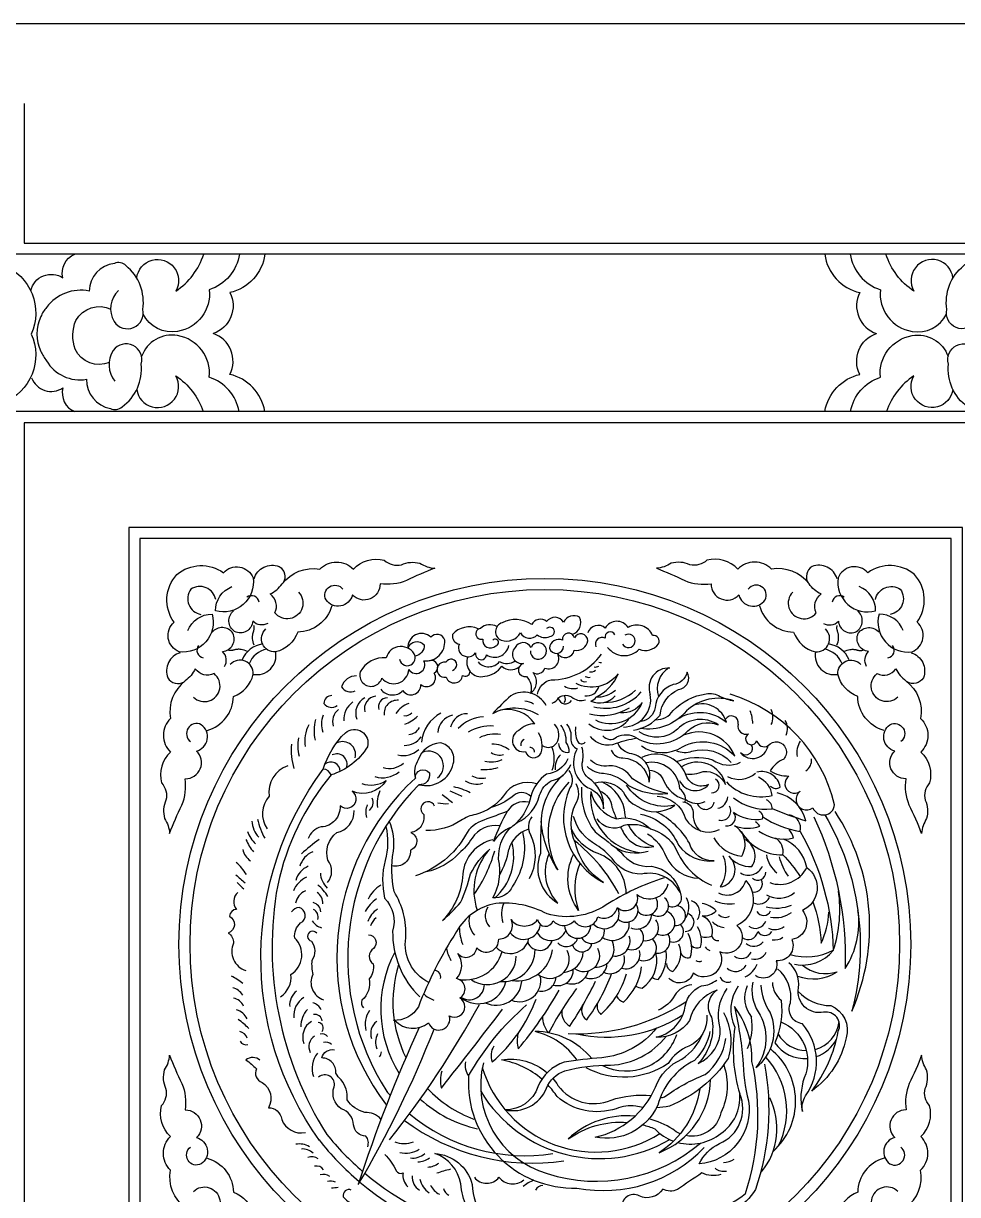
# Model space of a CAD drawing. Extents: x -66030 to 95157, y -13132 to 45879.
# Drawn here: x -8527 to -7518, y 3080 to 4344 of the extents above; entities that cross this region are included whole.
import ezdxf

# ---------------------------------------------------------------- set-up
doc = ezdxf.new("R2010")
doc.units = 0
doc.header["$LTSCALE"] = 100
doc.header["$MEASUREMENT"] = 0
doc.layers.add('3', color=11, linetype='CONTINUOUS')
doc.layers.add('7', color=105, linetype='CONTINUOUS')

msp = doc.modelspace()

# ---------------------------------------------------------------- linework, layer by layer
at = {"layer": '3'}
for points in [[(-8949.7, 4190.3, -0.410539), (-8857.6, 4251.7, -0.410539), (-8796.2, 4343.8), (-7160.1, 4343.8, -0.410539), (-7098.7, 4251.7, -0.410539), (-7006.6, 4190.3), (-7006.6, 2538.7, -0.410539), (-7098.7, 2477.3, -0.410539), (-7160.1, 2385.2), (-8796.2, 2385.2, -0.410539), (-8857.6, 2477.3, -0.410539), (-8949.7, 2538.7)], [(-8727.6, 4011.1, -0.423982), (-8696.1, 4084.9, -0.420661), (-8621.7, 4114.5, -0.423641), (-8548.1, 4082.7, -0.425198), (-8518.4, 4008.5, -0.425198), (-8548.1, 3934.4, -0.423641), (-8621.7, 3902.5, -0.421993), (-8696.2, 3932.4, -0.425642)], [(-8088.5, 3534.7, -0.505736), (-8099.8, 3522, 0.426595), (-8062.7, 3544.7, 0.446038), (-8077, 3567.2, 0.299544), (-8100.6, 3549, 0.212537), (-8103.7, 3529.1, -0.747682)]]:
    msp.add_lwpolyline(points, format="xyb", close=True, dxfattribs=at)
for points in [[(-8526.1, 4257.4), (-8526.1, 4106.7), (-7400.1, 4106.7), (-7400.1, 4257.4)], [(-8277.6, 3672.6), (-8278.3, 3674.6), (-8278.8, 3676.4), (-8279.2, 3678), (-8279.4, 3679.5), (-8279.5, 3680.7), (-8279.5, 3681.8), (-8279.4, 3682.8), (-8279.3, 3683.6), (-8279.1, 3684.4), (-8279, 3685.1), (-8278.8, 3685.7), (-8278.7, 3686.3), (-8278.5, 3686.8), (-8278.3, 3687.3), (-8278.2, 3687.8), (-8278, 3688.4), (-8277.9, 3689), (-8277.7, 3689.6), (-8277.6, 3690.2), (-8277.6, 3690.9), (-8277.6, 3691.6), (-8277.6, 3692.3), (-8277.8, 3693), (-8278, 3693.8)], [(-7648.6, 3672.6), (-7647.8, 3674.6), (-7647.3, 3676.4), (-7647, 3678), (-7646.8, 3679.5), (-7646.7, 3680.7), (-7646.7, 3681.8), (-7646.8, 3682.8), (-7646.9, 3683.6), (-7647, 3684.4), (-7647.2, 3685.1), (-7647.3, 3685.7), (-7647.5, 3686.3), (-7647.6, 3686.8), (-7647.8, 3687.3), (-7648, 3687.8), (-7648.1, 3688.4), (-7648.3, 3689), (-7648.4, 3689.6), (-7648.5, 3690.2), (-7648.6, 3690.9), (-7648.6, 3691.6), (-7648.5, 3692.3), (-7648.4, 3693), (-7648.2, 3693.8)], [(-8284.9, 3665.8), (-8286.8, 3666.6), (-8288.6, 3667.2), (-8290.2, 3667.7), (-8291.6, 3668), (-8292.8, 3668.1), (-8293.9, 3668.2), (-8294.9, 3668.2), (-8295.8, 3668.1), (-8296.5, 3668), (-8297.2, 3667.9), (-8297.8, 3667.8), (-8298.4, 3667.7), (-8299, 3667.5), (-8299.5, 3667.4), (-8300, 3667.3), (-8300.6, 3667.1), (-8301.2, 3667), (-8301.8, 3666.9), (-8302.5, 3666.9), (-8303.1, 3666.9), (-8303.8, 3666.9), (-8304.5, 3667), (-8305.2, 3667.2), (-8306, 3667.4)], [(-7641.3, 3665.8), (-7639.3, 3666.6), (-7637.5, 3667.2), (-7636, 3667.7), (-7634.6, 3668), (-7633.3, 3668.1), (-7632.2, 3668.2), (-7631.2, 3668.2), (-7630.4, 3668.1), (-7629.6, 3668), (-7628.9, 3667.9), (-7628.3, 3667.8), (-7627.7, 3667.7), (-7627.2, 3667.5), (-7626.6, 3667.4), (-7626.1, 3667.3), (-7625.6, 3667.1), (-7625, 3667), (-7624.3, 3666.9), (-7623.7, 3666.9), (-7623, 3666.9), (-7622.3, 3666.9), (-7621.6, 3667), (-7620.9, 3667.2), (-7620.2, 3667.4)]]:
    msp.add_lwpolyline(points, dxfattribs=at)
for points in [[(-8518.9, 4055.1, -0.533225), (-8484.1, 4069, -0.383007), (-8471.3, 4094.7)], [(-8424.1, 4055.5, 0.35407), (-8428.9, 4022, 0.838332), (-8397.9, 4035.1, 0.26672), (-8416.1, 4082.3, 0.314427), (-8428.6, 4084.7, 0.369989), (-8455.9, 4054.8, 0.292926), (-8501.7, 4037.3, 0.099814), (-8508, 4027.3, 0.228766), (-8508, 3989.7, 0.050603), (-8501.9, 3979.6, 0.310937), (-8458.6, 3959.6, 0.369989), (-8432.9, 3928.2, 0.314427), (-8420.3, 3929.9, 0.26672), (-8399.5, 3976.1, 0.838332), (-8429.8, 3990.8, 0.319484), (-8428.2, 3957.5)], [(-8404.5, 4068.9, -1.229757), (-8362.3, 4054.8, 0.170214), (-8332.2, 4094.7)], [(-8293.6, 4094.7, -0.282647), (-8326.1, 4056.3, -0.397275), (-8360.3, 4011.3, -0.335284), (-8397.5, 4030, -0.335284)], [(-8266.1, 4094.7, -0.316056), (-8304.1, 4053.2, -0.465679), (-8322, 4009, -0.495843)], [(-7661.7, 4094.7, 0.316056), (-7623.7, 4053.2, 0.465679), (-7605.8, 4009, 0.495843)], [(-7634.2, 4094.7, 0.282647), (-7601.7, 4056.3, 0.397275), (-7567.5, 4011.3, 0.335284), (-7530.3, 4030, 0.335284)], [(-7523.3, 4068.9, 1.229757), (-7565.5, 4054.8, -0.170214), (-7595.6, 4094.7)], [(-7503.7, 4055.5, -0.35407), (-7498.9, 4022, -0.838332), (-7529.9, 4035.1, -0.26672), (-7511.7, 4082.3, -0.314427), (-7499.2, 4084.7, -0.369989), (-7471.9, 4054.8, -0.292926), (-7426.1, 4037.3, -0.099814), (-7419.8, 4027.3, -0.228766), (-7419.8, 3989.7, -0.050603), (-7425.9, 3979.6, -0.310937), (-7469.3, 3959.6, -0.369989), (-7494.9, 3928.2, -0.314427), (-7507.5, 3929.9, -0.26672), (-7528.3, 3976.1, -0.838332), (-7498, 3990.8, -0.319484), (-7499.6, 3957.5)], [(-8433.9, 3977.8, -0.395368), (-8470.9, 3992, -0.187473), (-8470.1, 4023.2, -0.395368), (-8432.3, 4035.3)], [(-8266.3, 3925, 0.306797), (-8304.1, 3964.9, 0.465679), (-8322, 4009, 0.495843)], [(-7661.5, 3925, -0.306797), (-7623.7, 3964.9, -0.465679), (-7605.8, 4009, -0.495843)], [(-8293.9, 3925, 0.273348), (-8326.1, 3961.8, 0.397275), (-8360.3, 4006.8, 0.370591), (-8399.2, 3984.1)], [(-7633.9, 3925, -0.273348), (-7601.7, 3961.8, -0.397275), (-7567.5, 4006.8, -0.370591), (-7528.6, 3984.1)], [(-8518, 3961.3, 0.488711), (-8484.1, 3950.5, 0.383007), (-8471.3, 3924.7)], [(-8404.5, 3948.8, 1.218925), (-8362.3, 3963.3, -0.164361), (-8332.7, 3925)], [(-7523.4, 3948.8, -1.218925), (-7565.5, 3963.3, 0.164361), (-7595.1, 3925)], [(-8349.2, 3688.3, -0.319048), (-8323.1, 3706, -0.541193), (-8358.6, 3665.5, -0.561508), (-8364.2, 3697.5, -0.355693), (-8361.2, 3748.9, -0.343874), (-8310.8, 3750.8, -0.561508), (-8278.9, 3745.3, -0.541193), (-8319.3, 3709.7, -0.319048), (-8301.7, 3735.8)], [(-8277.8, 3744.4, -0.427892), (-8250.8, 3757.6, -0.407523), (-8246.3, 3739.9, -0.407523)], [(-8229.8, 3729.9, -1.055128), (-8255.3, 3707.6, 0.366246), (-8260.4, 3727.9, 0.126982), (-8247.5, 3738.8, -0.281378), (-8206.8, 3754.6, -0.426753), (-8170.6, 3754.7, -0.279848), (-8137.2, 3764.3, 0.248463), (-8118.8, 3759.5, -0.174704), (-8098.7, 3761.1, 0.128908), (-8082.7, 3755.7, 0.027185), (-8113.3, 3742.3, -0.12406), (-8141.8, 3738.8, -0.684481), (-8171.6, 3726.8, -0.643109), (-8200.1, 3721.6, -0.920448), (-8181.9, 3733.1)], [(-7696.3, 3729.9, 1.055128), (-7670.9, 3707.6, -0.366246), (-7665.7, 3727.9, -0.126982), (-7678.6, 3738.8, 0.281378), (-7719.3, 3754.6, 0.426753), (-7755.5, 3754.7, 0.279848), (-7788.9, 3764.3, -0.248463), (-7807.4, 3759.5, 0.174704), (-7827.4, 3761.1, -0.128908), (-7843.5, 3755.7, -0.027185), (-7812.8, 3742.3, 0.12406), (-7784.4, 3738.8, 0.684481), (-7754.5, 3726.8, 0.643109), (-7726, 3721.6, 0.920448), (-7744.3, 3733.1)], [(-7648.3, 3744.4, 0.427892), (-7675.4, 3757.6, 0.407523), (-7679.8, 3739.9, 0.407523)], [(-7577, 3688.3, 0.319048), (-7603.1, 3706, 0.541193), (-7567.5, 3665.5, 0.561508), (-7562, 3697.5, 0.355693), (-7564.9, 3748.9, 0.343874), (-7615.3, 3750.8, 0.561508), (-7647.3, 3745.3, 0.541193), (-7606.8, 3709.7, 0.319048), (-7624.5, 3735.8)], [(-8319.1, 3721.8, 0.539681), (-8346, 3733, 0.553633), (-8335.2, 3705.8)], [(-7607, 3721.8, -0.539681), (-7580.2, 3733, -0.553633), (-7591, 3705.8)], [(-8263, 3696.2, -0.338558), (-8279.1, 3698.4, -0.519359), (-8298.8, 3687.3, -0.493768), (-8299.9, 3709.8)], [(-8193.9, 3715.1, -0.333818), (-8230.7, 3686.8, -0.253565), (-8254.5, 3665.3, -0.703455), (-8265.2, 3690.1)], [(-7934.1, 3684.3, 0.450035), (-7926.4, 3702.8, 0.446894), (-7943.7, 3697.4, 0.543461), (-7962, 3698.1, 0.497318), (-7978.1, 3694.9, 0.276665), (-8010, 3696.8, 0.705199), (-8011, 3677.9, 0.35601), (-7990.1, 3686.1, 0.538544), (-7972.1, 3683.9, 0.276811), (-7958.6, 3682, 1.51739), (-7962, 3690.5)], [(-7732.2, 3715.1, 0.333818), (-7695.4, 3686.8, 0.253565), (-7671.7, 3665.3, 0.703455), (-7661, 3690.1)], [(-7663.2, 3696.2, 0.338558), (-7647, 3698.4, 0.519359), (-7627.3, 3687.3, 0.493768), (-7626.3, 3709.8)], [(-8309.6, 3649.6, 0.338558), (-8311.7, 3665.8, 0.519359), (-8300.6, 3685.5, 0.493768), (-8323.1, 3686.6)], [(-8036, 3690.2, 0.341299), (-8063.5, 3684.2, 0.424473), (-8056.2, 3673.8, 0.526521), (-8048.9, 3660.5, 0.313115), (-8038.7, 3664.3, 1.021813), (-8026.7, 3662.1, 0.534918), (-8002.8, 3672.2)], [(-8015.8, 3692.7, 0.324837), (-8033.2, 3690.8, 1.047161), (-8031, 3679.1, 0.716471), (-8016.8, 3671.9, 1.366559), (-8020.2, 3677.9, 1.366559)], [(-7896.1, 3670.3, 0.470266), (-7862, 3668.4, 0.358874), (-7841.2, 3674.1, 0.591455), (-7847.5, 3683.2, 0.447745), (-7874, 3691.8, 0.564078), (-7898.6, 3691.1, 0.538435), (-7917.6, 3685.8, 0.538435)], [(-7616.6, 3649.6, -0.338558), (-7614.4, 3665.8, -0.519359), (-7625.5, 3685.5, -0.493768), (-7603, 3686.6)], [(-8120.9, 3657.7, 1.016371), (-8103.9, 3660.8, 0.725533), (-8135.1, 3658.9, 0.304348), (-8163.2, 3643.8, 1.014807), (-8139.8, 3637.2, 0.691248), (-8110.8, 3646.3, 0.937498), (-8094.4, 3655.8, 0.476624), (-8072, 3677.9, 0.59437), (-8087.1, 3681.3, 0.688124), (-8111.6, 3669.4, -0.583), (-8094.1, 3673.1, -0.391571), (-8103.9, 3660.8)], [(-7979.4, 3666.5, 0.680522), (-7965.5, 3659.6, 1.252254), (-7978.8, 3670.3, 0.603899), (-7996.1, 3670, 0.726382), (-7987, 3653, 0.974306), (-7983.8, 3638.8, -0.265965), (-7979.3, 3620.9, 0.47146), (-7976.9, 3643.2, 0.506544), (-7963.9, 3647.9, 0.719), (-7950.3, 3663.7, 0.663965), (-7932.1, 3667.2, 0.438205), (-7917.6, 3677.3, 0.824866), (-7931.8, 3680.4, 0.998267), (-7944.7, 3677.9, 0.53383), (-7958.9, 3669.4, 0.890899), (-7943.7, 3671.6)], [(-7888.2, 3683.9, 0.857982), (-7898.9, 3680.1, 0.70603), (-7908.7, 3670.9)], [(-8357.7, 3664.5, 0.427892), (-8371, 3637.4, 0.407523), (-8353.3, 3633, 0.407523)], [(-8328.5, 3580.6, 0.333818), (-8300.1, 3617.4, 0.253565), (-8278.7, 3641.2, 0.703455), (-8303.5, 3651.8)], [(-8141.1, 3625.2, 0.455588), (-8117.1, 3623.6, 0.762612), (-8097.9, 3630.2, 0.849616), (-8083.3, 3642.5, 0.927971), (-8088.9, 3655.9)], [(-8063.5, 3645.4, 1.516927), (-8070.7, 3654.2, 1.214392), (-8070.4, 3638.1, 0.804589), (-8052.7, 3640, 0.579995), (-8044.8, 3643.5)], [(-8047, 3660.2, 0.622958), (-8028.6, 3639.1, 0.204031), (-8010.3, 3649.8, 0.370855), (-7991.7, 3649.3, 0.370855)], [(-8035.9, 3654.5, 0.465466), (-8012.9, 3654.9, 0.27618), (-7995.9, 3655.7)], [(-7971.8, 3619.9, -0.307202), (-7957, 3635.3, 0.245142), (-7902.8, 3663, 0.245142)], [(-7597.7, 3580.6, -0.333818), (-7626.1, 3617.4, -0.253565), (-7647.5, 3641.2, -0.703455), (-7622.7, 3651.8)], [(-7568.4, 3664.5, -0.427892), (-7555.2, 3637.4, -0.407523), (-7572.9, 3633, -0.407523)], [(-8343.3, 3616.5, 1.055128), (-8321, 3641.9, -0.366246), (-8341.3, 3647.1, -0.126982), (-8352.1, 3634.2, 0.281378), (-8368, 3593.5, 0.426753), (-8368, 3557.3, 0.279848), (-8377.6, 3523.9, -0.248463), (-8372.9, 3505.4, 0.174704), (-8374.4, 3485.4, -0.128908), (-8369, 3469.3, -0.027185), (-8355.6, 3500, 0.12406), (-8352.1, 3528.4, 0.684481), (-8340.1, 3558.3, 0.643109), (-8334.9, 3586.8, 0.920448), (-8346.4, 3568.5)], [(-7908.7, 3616.5, 0.184468), (-7884.7, 3641.8, -0.368885), (-7930.2, 3631.3)], [(-7868.3, 3581, 0.189399), (-7839.5, 3597.2, -0.268034), (-7819.6, 3624.8, 0.528964), (-7810.2, 3643.5, -0.316017), (-7825.3, 3630.1, 0.299984), (-7844.8, 3605.3, -0.310614), (-7859.8, 3590.3)], [(-7830.2, 3648, 0.346001), (-7841.1, 3617.1, 0.346001)], [(-7582.9, 3616.5, -1.055128), (-7605.2, 3641.9, 0.366246), (-7584.9, 3647.1, 0.126982), (-7574.1, 3634.2, -0.281378), (-7558.2, 3593.5, -0.426753), (-7558.1, 3557.3, -0.279848), (-7548.6, 3523.9, 0.248463), (-7553.3, 3505.4, -0.174704), (-7551.7, 3485.4, 0.128908), (-7557.1, 3469.3, 0.027185), (-7570.6, 3500, -0.12406), (-7574, 3528.4, -0.684481), (-7586, 3558.3, -0.643109), (-7591.3, 3586.8, -0.920448), (-7579.7, 3568.5)], [(-8167.2, 3639.5, 0.329807), (-8183.3, 3627.8, 0.39333), (-8168.5, 3623.5, 0.39333)], [(-8193.7, 3618.3, 0.414252), (-8202.4, 3609.6, 0.401692), (-8188.1, 3607.4)], [(-7962.4, 3607.6, 0.421079), (-8000.7, 3618.1, 0.02099), (-8020.1, 3598.8, -0.273199), (-7971.2, 3597.7)], [(-7956.1, 3610.1, 0.178339), (-7949, 3615.9, -0.349406), (-7933.3, 3615.6, 0.254188), (-7920.1, 3613.8, 0.254188)], [(-7844.2, 3592.2, 0.255479), (-7825.5, 3602, -0.169596), (-7789.9, 3620, -0.205557), (-7774.6, 3617.3, 0.069944), (-7759.9, 3612.6, 0.275435), (-7811.1, 3601.7, -0.267919), (-7861.1, 3582.6)], [(-7755.3, 3587.2, 0.574577), (-7744, 3576.9, 1.460472), (-7735.1, 3569.4, 0.506475), (-7722.9, 3564.2, -1.028884), (-7706, 3549.7, 0.16418), (-7720.6, 3537, 0.149102), (-7700.4, 3531.4, 1.022151), (-7688.2, 3515, 1.010243), (-7674.6, 3497.2, 0.795121), (-7651.1, 3500.4, 0.267374), (-7763.8, 3619.6)], [(-7909.3, 3591.9, 0.436037), (-7858.8, 3610.7, -0.265737), (-7882.2, 3599.6)], [(-7819, 3593.8, -0.323694), (-7767.8, 3589.5, 0.420307), (-7802.9, 3607.9, 0.420307)], [(-7864.7, 3572.1, 0.336854), (-7809.5, 3580, -0.305435), (-7776.7, 3586.7, 0.361852), (-7820.7, 3581.9, -0.34224), (-7862, 3579)], [(-8207.3, 3138.1, -0.325578), (-8203.1, 3538.8, -0.12665), (-8179.2, 3578.1, -0.735643), (-8155.3, 3562.9, -0.177269), (-8194.7, 3532.5, 0.119878), (-8252.3, 3413.7, 0.188912), (-8199.3, 3144.6, 0.045717), (-8160.6, 3104.6)], [(-7974.7, 3587.9, 0.179183), (-7992.1, 3580.5, 0.872785), (-7984.7, 3557.8, 0.726931), (-7967.8, 3556.5, 0.205068), (-7970.6, 3578.1)], [(-7966.8, 3564.4, 0.499874), (-7949.9, 3569.5, 0.309272), (-7953.6, 3587.3, 0.309272)], [(-7949, 3566.4, 0.486043), (-7937.6, 3557.1, 0.176537), (-7941, 3567.7, 0.192993), (-7946.7, 3586.4)], [(-7940.6, 3587.3, -0.248392), (-7936, 3572.1, 0.318022), (-7928.9, 3560.7, 0.414759), (-7917.7, 3519.1, -0.313453), (-7900.6, 3496, 0.288233), (-7917.3, 3529.4, -0.279264), (-7923, 3547.8, 0.10252), (-7923.8, 3562.4, 0.220127)], [(-7859.7, 3564, 0.305675), (-7815.2, 3562.9, -0.343848), (-7758.7, 3553, 0.414638), (-7813.6, 3575.7)], [(-7864.7, 3572.1, 0.03804), (-7887, 3566.4, -0.351748), (-7914.6, 3574.1)], [(-7892.2, 3559.2, 0.311215), (-7879.6, 3551, -0.370855), (-7851.4, 3524.7, 0.443575), (-7870.1, 3555.3, -0.272928), (-7885, 3567)], [(-7741, 3565.2, -0.898716), (-7752.5, 3556.3, 0.630715), (-7722.9, 3564.2, 0.630715)], [(-7818.7, 3526.5, 0.540221), (-7787.1, 3522.2, -0.462256), (-7812.1, 3533.7, 0.431399), (-7859.1, 3551.5)], [(-7821.8, 3558.5, 0.171455), (-7805.1, 3558.1, -0.286368), (-7762.8, 3546.1)], [(-8241.4, 3542.4, 0.363035), (-8261.4, 3509.5, 0.36119), (-8263.5, 3474.4)], [(-7938.9, 3549.8, -0.260488), (-7962, 3533.4, 0.176489), (-7979, 3509.4, -0.142844), (-7994.4, 3480.9)], [(-7993.9, 3481.3, 0.244732), (-7969.6, 3510.6, -0.201329), (-7956.9, 3526.1, 0.242858), (-7935.8, 3543.8, 0.242858)], [(-7918.3, 3541.6, 0.171704), (-7900.4, 3534.3, -0.180529), (-7873.6, 3521.3, 0.159432), (-7831, 3512.4, -0.101559), (-7869.1, 3528.2, 0.27026), (-7894.7, 3542.4, -0.250709), (-7914.6, 3548.5)], [(-7812.4, 3503.7, 0.30027), (-7818.1, 3517.5, 0.457282), (-7854.9, 3545.6, 0.457282)], [(-7821.8, 3546.9, -0.174379), (-7782.8, 3549, 0.287551), (-7752.6, 3546.3, 0.260858)], [(-7812.1, 3533.7, 0.131527), (-7792.8, 3536.4, -0.302361), (-7768.8, 3522.4, 0.521072), (-7816.3, 3541.2)], [(-8103.7, 3529.1, 0.385567), (-8135, 3176.1)], [(-7938.1, 3537.4, -0.337743), (-7936.8, 3518.5, 0.404302), (-7900.5, 3416.6, -0.206425), (-7930.8, 3458.8, -0.225219), (-7930.8, 3501.1, 0.289255), (-7930.2, 3522.9)], [(-7851.2, 3537.7, -0.319314), (-7835.5, 3526, 0.211216), (-7813.6, 3506.3, 0.211216)], [(-7767.9, 3525.1, 0.267173), (-7718.5, 3510.3, 0.271199), (-7733.3, 3530)], [(-7720.5, 3520.6, 0.362962), (-7709.8, 3519.3, 0.44951), (-7735, 3535.4)], [(-8161.6, 3523.3, 0.224904), (-8135.1, 3526.4, -0.35698), (-8172, 3514.9, -1.086205), (-8185, 3499.3, -0.417623), (-8205.4, 3476.4, 0.2588), (-8219.3, 3463.8, 0.403456)], [(-8099.8, 3522, 0.350207), (-8134.6, 3191, 0.007249), (-8130.8, 3186.7, 0.007249)], [(-7972.6, 3522.9, 0.353372), (-8008.5, 3509.9, -0.16562), (-8038.4, 3489.8, 0.115546), (-8054.5, 3483.4, -0.158927), (-8092.4, 3472.7)], [(-7938.1, 3524.8, 0.332252), (-7950, 3430.1, -0.123959), (-7967.9, 3482.5)], [(-7924.3, 3519.3, 0.18468), (-7909.6, 3471, -0.014771), (-7881.9, 3449.3, 0.273489), (-7848.8, 3434, -0.304843), (-7817.9, 3405.9, 0.346216), (-7859.7, 3425.4, -0.250578), (-7891.2, 3442.2, 0.07106), (-7908, 3456.9, -0.209863), (-7932.9, 3487.8)], [(-7914.2, 3514.8, 0.273907), (-7886.6, 3485.2, -0.261926), (-7850, 3474.3, 0.171208), (-7878.5, 3477.9, -0.406507), (-7907.3, 3485.2)], [(-7910.9, 3523.8, -0.295839), (-7878.9, 3514, 0.210486), (-7864.3, 3499, 0.319678), (-7823.6, 3499.8, -0.318344), (-7875.6, 3521.7)], [(-7904.1, 3515.1, -0.279525), (-7891.5, 3497.8, 0.020376), (-7886.5, 3485.2, 0.020376)], [(-7876.5, 3486.1, -0.017732), (-7877.2, 3489.3, 0.289689), (-7902.4, 3525)], [(-8083, 3499, 1.29387), (-8094.7, 3489.9, -0.423552), (-8108.6, 3470.4, -0.696969), (-8109, 3451.3, -0.506092), (-8129, 3434.4)], [(-7979, 3509.4, 0.419), (-7999.3, 3509, -0.092477), (-8021.8, 3497.4)], [(-7842.7, 3509.6, -0.316935), (-7811.9, 3485.2, 0.389817), (-7775.3, 3473.5, 0.389817)], [(-7815.1, 3503.5, -0.393285), (-7803.7, 3492.1, 0.251553), (-7795.9, 3472.2, 0.251553)], [(-7760.1, 3507.8, 0.196409), (-7718.5, 3495.9, 0.310555), (-7724.7, 3505.7)], [(-7718.5, 3496.3, 0.022935), (-7682.3, 3483.1, 0.283732), (-7713.1, 3513.2, 0.283732)], [(-8198.4, 3416.5, 0.347276), (-8198, 3440.4, -0.318947), (-8188.5, 3470.3, 0.36945), (-8169.8, 3494.1, 0.36945)], [(-8004.3, 3493.3, 0.003364), (-8029.6, 3483.8, 0.206393), (-8049.5, 3467.7, -0.190086), (-8103.5, 3423.8)], [(-7860.6, 3490.1, -0.251108), (-7819.6, 3456.8, 0.26235), (-7781, 3439.8, -0.345265), (-7807.8, 3458.8, 0.150116), (-7843.8, 3492.9)], [(-7760.1, 3492.2, 0.213363), (-7728.8, 3485.2, 0.414401), (-7732.9, 3493.4)], [(-7728.4, 3487.2, 0.103727), (-7688.4, 3471.6, 0.473908), (-7700.5, 3489.3)], [(-7661.6, 3489.4, -0.19908), (-7632.5, 3277.6, 0.255316), (-7650.6, 3493.1, 0.255316)], [(-8135.5, 3476.9, -0.126154), (-8136.3, 3440.3, 0.119153), (-8136.9, 3399.5, -0.269561), (-8128.2, 3364, 0.205992), (-8099, 3292.9, 0.205992)], [(-8089.3, 3308.5, -0.322654), (-8114, 3356.9, 0.155933), (-8126.7, 3406.6, -0.092913), (-8127.4, 3450.1, 0.138352), (-8131.8, 3482.6)], [(-8012.5, 3477.6, 0.301731), (-8042.5, 3464.2, -0.072317), (-8056.4, 3448.1, -0.151197), (-8092.1, 3427.9)], [(-7988, 3471.1, -0.212318), (-7998.7, 3412.5, -0.323652), (-8020.1, 3399.8, 0.187949), (-8013.8, 3441.5, -0.265376), (-7993.9, 3481.3)], [(-7967.7, 3485, 0.01316), (-7968.7, 3447.8, 0.366811), (-7949.7, 3394.2, -0.297041), (-7959.2, 3447.3)], [(-7882.2, 3476.2, 0.011728), (-7878.5, 3469.4, 0.337016), (-7846.4, 3455.2, -0.204935), (-7873.6, 3478.7)], [(-7781.5, 3464.6, 0.247942), (-7751.4, 3444.9, 0.423324), (-7759.2, 3477.8, 0.423324)], [(-7759.2, 3477.8, 0.183633), (-7731.7, 3477.4, 0.126953), (-7736.6, 3481.9)], [(-7673.4, 3487.4, -0.117826), (-7639.7, 3323.7, 0.182796), (-7625.9, 3386.4, 0.182796)], [(-7876, 3404.8, 0.307651), (-7906.4, 3447.7, -0.220649), (-7935.3, 3474.9)], [(-7852.9, 3469, -0.165709), (-7833, 3444.2, 0.280514), (-7797.3, 3421, 0.280514)], [(-7850, 3474.3, -0.215639), (-7822.4, 3452.8, 0.195104), (-7783.9, 3413.4, 0.195104)], [(-7751.8, 3471.6, 0.281881), (-7707, 3446.5, 0.334836), (-7715, 3464.2)], [(-7732.9, 3472, 0.222455), (-7695.4, 3464.6, 0.073944), (-7700, 3473.7)], [(-7688.4, 3471.6, -0.123053), (-7652.5, 3343.2, 0.116214), (-7646.9, 3407.5, 0.116214)], [(-8020.1, 3462.6, 0.320764), (-8052.6, 3425.4, -0.183583), (-8074.4, 3375.5, 0.03592), (-8054.9, 3394.8, 0.048418), (-8044.1, 3425.7, -0.107518), (-8023.3, 3452.5)], [(-7765.4, 3444.9, 0.246042), (-7740.3, 3433.8, 0.461452), (-7748.4, 3463)], [(-7926, 3436.8, 0.187789), (-7927.5, 3386.4, -0.281949), (-7932.9, 3446.7)], [(-7771.6, 3445.7, -0.247345), (-7774.5, 3411.6, 0.645115), (-7765.4, 3444.9, 0.645115)], [(-7707, 3446.5, -0.051374), (-7688.4, 3423, -0.051374)], [(-7721, 3416.3, 0.383007), (-7681.2, 3432.7, -0.584581), (-7685.9, 3386.3, -0.585734), (-7697.1, 3354.9, -0.557677), (-7714, 3331.9, -0.716382), (-7736.5, 3316)], [(-7835.1, 3421.6, 0.062562), (-7897.8, 3392.2, -0.220529), (-7961.5, 3382.6, 0.14392), (-8016.8, 3393.9, 0.222682), (-8059.2, 3363.5, 0.050725), (-8100.4, 3282.3, -0.281271), (-8127.5, 3267.6)], [(-8125.9, 3267.5, 0.390069), (-8089.6, 3264.8, 0.970935), (-8067.1, 3272.7, 1.006877), (-8055.8, 3291.8, 0.706678), (-8059.2, 3312.7, 0.370356), (-8058, 3339.8, 0.649907), (-8037.3, 3346, 0.720317), (-8013.7, 3355.4, 0.554484), (-8000.4, 3376.4, 0.487973), (-7971.7, 3376.4, 0.791357), (-7955, 3375.1, 0.452672), (-7932.3, 3375.1, 0.64447), (-7906.6, 3379.4, 0.4708), (-7885.6, 3389.3, 0.75952), (-7864.2, 3403.4, 0.55887), (-7830.8, 3415)], [(-7776.3, 3405.2, 0.490139), (-7747, 3418.7, -0.508474), (-7756.6, 3370, -0.861504), (-7774.9, 3341.6, -0.78991), (-7803.6, 3318.5, -0.559983), (-7830.1, 3313.1)], [(-8295.3, 3405.6, 0.412726), (-8296.6, 3387.4, 0.380222), (-8304.4, 3380.1, -0.663109), (-8305.7, 3361.9, -0.277077), (-8300, 3351, 0.455341), (-8286.6, 3321.5, 0.455341)], [(-8249.4, 3293, 0.289093), (-8238.1, 3317.2, 0.489867), (-8233.9, 3356.5, -0.250589), (-8227.6, 3372.9, 0.701222), (-8229.2, 3389.6, 0.20519), (-8237.4, 3384.9, 0.20519)], [(-7795.2, 3358, 0.183419), (-7783.6, 3358.7, 0.38503), (-7794, 3380.4, 0.22145), (-7778.8, 3386, 0.135791), (-7794, 3393.9, 0.135791)], [(-7674.7, 3395.5, -0.077815), (-7665.6, 3351.1, 0.09528), (-7657.3, 3384.3)], [(-8210.1, 3361.6, 1.428018), (-8215.9, 3353, -0.3271), (-8215.5, 3332.4, 0.071113), (-8214.4, 3317.2, 0.455353), (-8202.7, 3289.9, 0.455353)], [(-7805.4, 3348.5, 0.340602), (-7795.7, 3346.6, 0.200692), (-7799.1, 3368.6, 0.200692)], [(-8154.4, 3360, -0.682581), (-8148.9, 3345.2, 0.519027), (-8149.3, 3328.5, -0.246189), (-8153.6, 3312.5, -0.274783), (-8161.4, 3289.5, 0.252547), (-8159.8, 3281)], [(-7817.4, 3341.3, 0.414026), (-7807, 3335.4, 0.200183), (-7809, 3361.3, 0.200183)], [(-7865.8, 3304.6, 0.090935), (-7859, 3302.5, 0.317576), (-7844, 3340.2, 0.276382)], [(-7847.9, 3314.2, 0.14306), (-7841.7, 3311.7, 0.217757), (-7833.2, 3343.5, 0.186179)], [(-7832.4, 3328.9, 0.371391), (-7825.9, 3320.5, 0.323145), (-7819.1, 3350, 0.323145)], [(-7886.5, 3293.9, 0.181046), (-7879, 3287.3, 0.17959), (-7859.5, 3325.4, 0.17959)], [(-7690.4, 3298.9, 0.210228), (-7655.2, 3283.6, -0.381161), (-7638.5, 3248.7, -0.186422), (-7675.8, 3191.3, 0.116819), (-7647.1, 3255.8, 0.613033), (-7662.9, 3276.4, -0.527579), (-7690.1, 3302.7, 0.265764), (-7700.6, 3329.9)], [(-7922.2, 3285.2, 0.429102), (-7918.7, 3268.2, 0.070513), (-7891.9, 3318, 0.070513)], [(-7907.3, 3285.6, 0.255836), (-7903.5, 3274.1, 0.144435), (-7875.9, 3317.7, 0.144435)], [(-7685.8, 3264, -0.506273), (-7698.7, 3286.4, 0.263274), (-7712.6, 3323.2, 0.263274)], [(-7992.8, 3253.6, 0.125728), (-7992.6, 3236.9, 0.046475), (-7948.6, 3300.1)], [(-7929.7, 3302, 0.037184), (-7959.8, 3254.1, -0.18994), (-7966, 3272.1)], [(-7945.6, 3278.6, 0.299616), (-7937, 3261.4, 0.035404), (-7909.1, 3309.9, 0.035404)], [(-7778, 3300.2, 0.266475), (-7807.6, 3267.5, -0.261234), (-7843.8, 3249.4, 0.278165), (-7813.1, 3278.5, -0.287845), (-7794.6, 3304.9, 0.14808), (-7778.4, 3311.2)], [(-7805.2, 3306.1, 0.224803), (-7823.7, 3294.7, -0.168824), (-7841.4, 3278.5)], [(-7778, 3300.2, 0.427357), (-7783.8, 3271, -0.245558), (-7798.2, 3221.2, 0.308583), (-7774.5, 3258.9, -0.233607), (-7767, 3302.2)], [(-7739.4, 3308.9, 0.191809), (-7733.6, 3276.9, -0.316262), (-7736, 3216.6, 0.347733), (-7720.7, 3276.4, -0.137621), (-7730.3, 3305.5)], [(-7718.3, 3308.4, 0.208077), (-7708.8, 3289.3, -0.131645), (-7715.5, 3243.4)], [(-8019.1, 3239.7, 0.231288), (-8020.8, 3222.8, 0.128309), (-7973.4, 3290.5)], [(-7726.8, 3220.3, -0.130505), (-7736.6, 3085.2, -0.247177), (-7789.1, 3053.4, 0.196503), (-7849.5, 3035.7, -0.220013), (-7954, 3014.7, -0.197722), (-8036.9, 3043.7, -0.11717), (-8054.7, 3091.1, 0.276266), (-8082.7, 3123.9, -0.322631), (-8042.3, 3090.6, 0.314516), (-7999.2, 3031.9, 0.036357), (-7922.7, 3022.7, 0.207667), (-7877.5, 3035.7, -0.206217), (-7813.9, 3059.3, 0.190093), (-7747.4, 3080.8, 0.136487), (-7740.3, 3223.4, 0.169471), (-7759.3, 3282.6)], [(-8075, 3212.7, 0.154929), (-8075.6, 3194.6, 0.005607), (-8009.5, 3279.8)], [(-8049.6, 3222.8, 0.205371), (-8046.2, 3207.6, -0.086182), (-7983.6, 3284.3)], [(-7771.2, 3276.1, -0.209677), (-7766.1, 3226.3, -0.150435), (-7829.4, 3175.1, -0.040135), (-7843.4, 3173.3, -0.040135)], [(-7759.3, 3282.6, -0.032962), (-7750, 3225.5, 0.063688), (-7744.1, 3180.7, -0.437266), (-7797.4, 3112.6, -0.17314), (-7775.4, 3134.6, 0.414004), (-7753.4, 3188.3, 0.414004)], [(-7788.9, 3273.3, -0.318527), (-7808.5, 3239.8, 0.159827), (-7830.8, 3221.2, -0.282061), (-7919.4, 3216.5)], [(-7709.1, 3265.9, -0.423502), (-7683.9, 3205.7, 0.138133), (-7685.8, 3169.3, -0.180684), (-7682.5, 3186.1, 0.344611), (-7685.8, 3264, 0.344611)], [(-8099.5, 3259.9, 0.030549), (-8165.3, 3090.3, 0.038886), (-8083.4, 3258.1)], [(-7843.3, 3259.4, -0.205598), (-7902.5, 3227.3, 0.017806), (-7943.1, 3222.6, 0.214911), (-7971.4, 3195.9, -0.326151), (-8006.9, 3171.1, 0.362098), (-7962, 3194.3, -0.21737), (-7942.3, 3213.2, -0.070799), (-7893, 3219.1, 0.212196), (-7832.8, 3250.3)], [(-7785.6, 3255.6, -0.152349), (-7802.4, 3224.4, 0.21557), (-7842, 3176, -0.348724), (-7909.6, 3141.5, 0.237448), (-7844.4, 3195.5, -0.207284), (-7815.9, 3225.8, 0.151214), (-7793.3, 3253.5)], [(-7839.1, 3184.9, 0.267527), (-7834.6, 3185.1, -0.066535), (-7790.8, 3209.1, 0.189141), (-7768.4, 3248.2)], [(-8343.3, 3083, -1.055128), (-8321, 3057.6, 0.366246), (-8341.3, 3052.4, 0.126982), (-8352.1, 3065.3, -0.281378), (-8368, 3106, -0.426753), (-8368, 3142.2, -0.279848), (-8377.6, 3175.6, 0.248463), (-8372.9, 3194, -0.174704), (-8374.4, 3214.1, 0.128908), (-8369, 3230.1, 0.027185), (-8355.6, 3199.5, -0.12406), (-8352.1, 3171, -0.684481), (-8340.1, 3141.2, -0.643109), (-8334.9, 3112.7, -0.920448), (-8346.4, 3130.9)], [(-8271.4, 3224.5, 0.379956), (-8286.6, 3224.9, -0.044887), (-8275.3, 3215.4, 0.437831), (-8269.2, 3200.7, -0.402704), (-8262.3, 3173.3, -0.38755), (-8248, 3160.8, 0.364954), (-8222.4, 3146.5, 0.364954)], [(-8140.8, 3160.9, 0.225402), (-8158.3, 3168.3, -0.187556), (-8177.4, 3181.9, 0.192347), (-8183.6, 3203.3, -0.099029), (-8189.4, 3210.7, 0.429009), (-8204.6, 3227.1, -0.394418), (-8191, 3236)], [(-7967, 3204.1, 0.135621), (-8010.8, 3224.9, -0.224435), (-7961.4, 3211.1)], [(-7582.9, 3083, 1.055128), (-7605.2, 3057.6, -0.366246), (-7584.9, 3052.4, -0.126982), (-7574.1, 3065.3, 0.281378), (-7558.2, 3106, 0.426753), (-7558.1, 3142.2, 0.279848), (-7548.6, 3175.6, -0.248463), (-7553.3, 3194, 0.174704), (-7551.7, 3214.1, -0.128908), (-7557.1, 3230.1, -0.027185), (-7570.6, 3199.5, 0.12406), (-7574, 3171, 0.684481), (-7586, 3141.2, 0.643109), (-7591.3, 3112.7, 0.920448), (-7579.7, 3130.9)], [(-8030.2, 3221.8, 0.40433), (-7961.3, 3102.4, 0.261111), (-7796, 3135.2, 0.261111)], [(-7770.8, 3219.7, -0.198233), (-7773.8, 3168, -0.416804), (-7811.7, 3143.2, -0.416804)], [(-8155.1, 3131.3, 0.267465), (-8157.1, 3142.6, -0.394437), (-8170.3, 3155, 0.309275), (-8183.6, 3172.2, -0.340296), (-8191.4, 3195.9, 0.730408), (-8208.1, 3206.4)], [(-8046.2, 3207.6, 0.441678), (-7929.2, 3086.6, 0.253951), (-7791.8, 3130.3)], [(-7955.2, 3204.9, -0.038563), (-7949.7, 3197.4, 0.351103), (-7892.4, 3181.6, -0.104589), (-7849, 3186.4)], [(-7796.7, 3193.7, -0.218219), (-7840.6, 3124.8, 0.303295), (-7785, 3203.7, 0.277378)], [(-7857.7, 3173.7, -0.023421), (-7865.8, 3175.1, 0.128208), (-7886.8, 3172.3, -0.263198), (-7950.6, 3185.3, 0.0434), (-7960.4, 3197.7, 0.0434)], [(-7820.5, 3135.9, 0.236931), (-7773.8, 3145.6, 0.267818), (-7753.4, 3188.3)], [(-8110, 3166.7, 0.214267), (-7955.1, 3123.8)], [(-7866.7, 3164.2, 0.214532), (-7938.8, 3139.6, -0.174527), (-7874.8, 3157.5, -0.174527)], [(-7817.9, 3145.2, -0.074155), (-7825.8, 3150.2, 0.075571), (-7851.4, 3161.4)], [(-8115.3, 3159.6, 0.199833), (-7943.3, 3115.9)], [(-7858.1, 3154.8, -0.034286), (-7845.3, 3150.6, 0.115562), (-7825, 3137.3, 0.115562)], [(-8207.7, 3138.7, 0.049831), (-8164.2, 3093.6, 0.049831)], [(-8136.7, 3122.8, -0.102055), (-8124.5, 3105.3, 0.399609), (-8116.9, 3103, 0.244498), (-8111.8, 3087.9, 0.244498)], [(-8328.5, 3118.9, -0.333818), (-8300.1, 3082.1, -0.253565), (-8278.7, 3058.3, -0.703455), (-8303.5, 3047.6)], [(-7597.7, 3118.9, 0.333818), (-7626.1, 3082.1, 0.253565), (-7647.5, 3058.3, 0.703455), (-7622.7, 3047.6)], [(-8158.2, 3102.6, 0.118067), (-8031.3, 3039, 0.118067)], [(-8040, 3098.2, 0.484402), (-8013.4, 3098.2, 0.419431), (-7986.5, 3095.5)], [(-7773.8, 3101.3, -0.194518), (-7794.4, 3102.9, 0.008769), (-7820.8, 3085, -0.235917), (-7836.6, 3085.5, -0.380117), (-7862, 3078.1, 0.626372), (-7880.5, 3064.9, 0.626372)], [(-8172.8, 3084.4, 0.622957), (-8181.5, 3077.2, 0.30879), (-8164.1, 3070.1, 0.453045), (-8150.2, 3058.6, -0.505115), (-8131.6, 3051.1, 0.350568), (-8103.9, 3034.9, 0.515521), (-8073.3, 3034.5, 0.515521)], [(-8163.6, 3093.1, 0.146321), (-7998.3, 3021)]]:
    msp.add_lwpolyline(points, format="xyb", dxfattribs=at)
for points in [[(-7400.1, 3912.7), (-8526.1, 3912.7), (-8526.1, 2786.7), (-7400.1, 2786.7)], [(-7513.1, 3799.7), (-8413.1, 3799.7), (-8413.1, 2899.7), (-7513.1, 2899.7)], [(-7525.1, 3787.7), (-8401.1, 3787.7), (-8401.1, 2911.7), (-7525.1, 2911.7)]]:
    msp.add_lwpolyline(points, close=True, dxfattribs=at)
for radius in [395, 383]:
    msp.add_circle((-7963.9, 3349.7), radius, dxfattribs=at)
for centre, radius, start, end in [((-8280.4, 3717.9), 8.18, 9.0701, 128.5683), ((-7645.7, 3717.9), 8.18, 51.4317, 170.9299), ((-7873.6, 3677.2), 7.2, 207.8801, 122.2389), ((-8331.3, 3667.1), 8.18, 141.4317, 260.9299), ((-8264.6, 3645.9), 28.3, 97.901, 157.3516), ((-8259, 3642.8), 26.1, 101.462, 158.098), ((-7667.1, 3642.8), 26.1, 21.902, 78.538), ((-7661.5, 3645.9), 28.3, 22.6484, 82.099), ((-7594.9, 3667.1), 8.18, 279.0701, 38.5683), ((-8274.8, 3661.5), 20.7, 259.3236, 10.6764), ((-7903.3, 3662.5), 8.48, 254.2075, 273.1202), ((-7651.3, 3661.5), 20.7, 169.3236, 280.6764), ((-7914.1, 3651.2), 7.43, 256.8337, 309.9345), ((-7909.5, 3657), 7.93, 262.1892, 299.0366), ((-7830.2, 3626.8), 21.2, 86.6183, 200.1322), ((-7920.7, 3639.2), 6.05, 216.354, 288.3671), ((-7916.4, 3645.9), 8.01, 239.9998, 281.0876), ((-8150, 3599.5), 18.1, 116.5615, 202.0652), ((-8145.2, 3604.1), 13.4, 95.0715, 195.5036), ((-8134.2, 3606.3), 9.33, 87.7458, 200.3997), ((-7947.9, 3614.4), 6.26, 322.5934, 29.6447), ((-7933.4, 3643), 17.3, 238.2327, 286.914), ((-7918.6, 3631.4), 13.5, 261.1838, 345.9047), ((-7905, 3632.6), 22.3, 245.7148, 319.4697), ((-7920, 3626), 14.9, 292.5862, 320.5802), ((-7898.4, 3655.6), 51.1, 255.5105, 319.0593), ((-7908.4, 3649.2), 32.6, 269.5428, 309.3141), ((-7900, 3661.6), 50.8, 269.7999, 312.1229), ((-7879.7, 3614.3), 30.1, 271.5642, 9.9643), ((-8176.7, 3590.1), 16.4, 127.8014, 196.9923), ((-8157.9, 3592.7), 22.9, 125.4196, 184.3848), ((-8123.1, 3598.8), 14.4, 84.5899, 186.9428), ((-8102, 3584), 27.1, 109.0335, 146.9281), ((-8004.6, 3566.4), 36.8, 35.7462, 100.9634), ((-7986.5, 3595.2), 17.1, 53.3096, 86.036), ((-7941.7, 3617.2), 7.89, 193.9683, 326.1415), ((-7901.6, 3652.3), 55.5, 255.177, 301.7545), ((-7735.8, 3594.9), 18.2, 334.3501, 27.2207), ((-8162.1, 3580.2), 50.9, 166.319, 191.433), ((-8177.6, 3587.3), 27.4, 159.2572, 198.0132), ((-8114.3, 3605.6), 9.12, 259.0382, 319.5189), ((-8124.8, 3618.3), 32.3, 287.317, 316.6606), ((-8059, 3565.2), 38, 116.7257, 175.86), ((-8059.6, 3577.4), 19.9, 101.1405, 177.4012), ((-8047.9, 3580.7), 18, 88.3769, 169.5689), ((-8028.7, 3556.2), 39, 92.0435, 137.3632), ((-7897.1, 3610), 29.3, 228.9528, 327.0138), ((-7762.5, 3588.9), 7.42, 347.0641, 149.6437), ((-7783.3, 3586.5), 43.9, 2.0967, 20.1757), ((-7718.5, 3582.5), 16.6, 335.552, 32.5099), ((-8183.3, 3568.7), 39.8, 153.1899, 187.8734), ((-8111.6, 3590.5), 14.2, 273.1333, 331.2249), ((-8022.7, 3539.3), 46.1, 85.6534, 121.115), ((-7903.6, 3580), 27.4, 170.6435, 203.7778), ((-8163.5, 3559.8), 74.2, 175.3098, 195.9325), ((-8186.1, 3563.7), 44.5, 168.3086, 194.1839), ((-8182.1, 3554.6), 13.9, 345.4668, 115.3115), ((-8115.1, 3586.3), 21.8, 268.7246, 324.3758), ((-8017.7, 3539.2), 37.5, 81.0067, 116.4745), ((-8020, 3537), 28.7, 52.0222, 91.9309), ((-7984.4, 3565.5), 5.49, 109.7903, 197.0502), ((-7924.2, 3571), 4.92, 205.3812, 319.7655), ((-7893.1, 3580.9), 10, 216.5697, 310.758), ((-7876.7, 3553.8), 21.9, 56.6729, 116.9715), ((-7668.1, 3556.4), 23.8, 147.9659, 189.1022), ((-8188.5, 3544.2), 11.1, 338.8962, 116.7673), ((-8116.7, 3577.3), 23.9, 255.8261, 314.2924), ((-8089.5, 3542.2), 16.2, 307.3569, 114.3393), ((-8012.7, 3570.4), 16.5, 236.4135, 285.2734), ((-7979.7, 3557.3), 4.82, 358.586, 94.9223), ((-7987.8, 3549.9), 34.1, 339.1072, 20.8928), ((-7931, 3539.7), 21.8, 137.4836, 184.3065), ((-8194.9, 3536.6), 9.9, 358.4831, 130.5733), ((-8131.6, 3561.9), 22.4, 251.8105, 312.5172), ((-8029.2, 3586.2), 47.9, 265.3255, 287.9311), ((-8021.9, 3574.5), 27.9, 255.6695, 294.9528), ((-7689.7, 3548.4), 13.7, 303.7416, 6.3044), ((-8203.6, 3529.4), 9.44, 19.3242, 86.9716), ((-8139.1, 3557.2), 27.7, 252.7079, 309.8977), ((-8032.1, 3551.3), 22.4, 241.8563, 281.8938), ((-7900.9, 3481.4), 66.9, 130.2984, 176.8597), ((-7783.5, 3521.1), 7.93, 265.6998, 60.4824), ((-7754.3, 3554.4), 26.6, 242.3846, 311.6632), ((-8110.8, 3501.7), 34.1, 156.4045, 186.9336), ((-8126.1, 3358.6), 167.5, 64.1594, 69.0101), ((-8079.9, 3443.6), 78.2, 62.9638, 76.8695), ((-8037.7, 3545.3), 22.7, 237.0774, 287.4021), ((-7854.7, 3508.3), 59.9, 173.768, 265.0885), ((-8160.8, 3502.9), 11.5, 310.5461, 23.9894), ((-8070.4, 3546), 44.5, 258.1766, 273.3561), ((-7822, 3828.7), 405.5, 231.4444, 233.4542), ((-7986, 3482.4), 21.3, 78.1323, 147.6527), ((-7799.5, 3522.5), 20.6, 231.9088, 294.7826), ((-7790.4, 3505), 9.6, 198.4644, 349.7415), ((-7779.6, 3509.4), 13.1, 281.4886, 357.8467), ((-8138.8, 3492.4), 18.5, 154.9225, 197.6899), ((-7813.8, 3384.8), 219.3, 150.1864, 159.7514), ((-7773.3, 3493.6), 10.1, 253.5422, 30.6719), ((-7767.1, 3486.6), 8.97, 259.6773, 38.3625), ((-8254.6, 3483.4), 25.5, 181.3153, 224.7623), ((-8199.4, 3501.1), 76.4, 192.201, 208.9354), ((-7964.7, 3476.7), 17, 140.6234, 212.1061), ((-8253.7, 3482.1), 32.9, 198.7644, 226.9262), ((-7984.2, 3436), 43.1, 112.2352, 144.9701), ((-7972.4, 3443.8), 31.5, 108.3042, 165.0785), ((-8024.5, 3445.7), 50.5, 330.3185, 25.8351), ((-8270.4, 3456.5), 20.1, 192.8012, 235.5525), ((-8238.3, 3483.2), 52.4, 202.8657, 220.1758), ((-8069.6, 3274.8), 233.3, 126.2429, 132.2997), ((-7974.5, 3408.1), 66, 137.7056, 199.0279), ((-8056.8, 3444.6), 59.3, 310.7501, 14.749), ((-8082.3, 3465.7), 80.7, 329.2901, 350.1816), ((-8046, 3318), 183.5, 28.0017, 51.6161), ((-7865.7, 3491.8), 43.5, 236.252, 287.6725), ((-7721.5, 3425.2), 41.1, 10.6428, 68.1577), ((-8205, 3427.1), 24.4, 112.957, 163.7391), ((-8174, 3495.6), 162.4, 325.7656, 343.9163), ((-7695.8, 3450.1), 29.1, 187.4672, 233.0481), ((-7638.9, 3465.1), 75.2, 196.2327, 213.8438), ((-8346.3, 3386), 71.8, 33.0518, 46.5958), ((-8211, 3413), 22.5, 111.611, 165.2888), ((-8181.7, 3428.1), 24.6, 183.684, 225.6977), ((-7744.1, 3441.1), 16.7, 239.4625, 335.6587), ((-7733.8, 3427.3), 8.39, 226.2948, 1.6028), ((-8150.6, 3583.6), 216.3, 227.2584, 230.7602), ((-8212.7, 3497.8), 116.5, 224.2648, 229.2436), ((-8210.2, 3397.3), 27.1, 113.5668, 158.1065), ((-8250.6, 3367), 62.8, 33.1865, 48.3772), ((-8124.9, 3384.9), 32.7, 119.2903, 155.5669), ((-7738, 3415), 8.93, 256.9934, 31.4604), ((-8214.6, 3390.2), 18.9, 113.9134, 168.2815), ((-8217.6, 3394.2), 14, 357.5367, 55.6231), ((-7826.2, 3400.3), 10, 244.985, 34.3439), ((-7711.2, 3426.6), 27, 240.2093, 308.6961), ((-8216.8, 3384.2), 11, 3.4611, 75.6946), ((-8117.5, 3362), 46.5, 127.4366, 150.1548), ((-8010.5, 3380.5), 17.7, 147.6678, 221.5595), ((-7979.7, 3382.4), 31, 157.4288, 197.1711), ((-7899.8, 3382.7), 16.1, 222.6202, 21.2562), ((-7876.2, 3386.4), 12.9, 228.0723, 30.9309), ((-7854.1, 3393), 12, 219.6009, 34.5713), ((-7841.6, 3391.2), 11.2, 231.5453, 51.4155), ((-7822.7, 3380.8), 10.8, 263.7531, 82.5738), ((-7829.4, 3389.9), 21, 324.5416, 28.8504), ((-7809.3, 3384.4), 12.7, 320.8555, 72.3393), ((-7764.5, 3430.7), 37.4, 245.0946, 278.2282), ((-7733.1, 3406.3), 13.1, 243.1101, 333.024), ((-7714.2, 3432.9), 44.1, 255.832, 292.334), ((-8218.6, 3378.8), 10, 347.4916, 60.0347), ((-8132.7, 3367.7), 23.1, 120.7678, 163.4464), ((-8135.9, 3365), 16.7, 127.3482, 163.7395), ((-8022.7, 3374.9), 23.1, 165.6137, 221.6931), ((-7864.9, 3382.5), 16.3, 247.9367, 359.5207), ((-7855, 3367.5), 13.9, 259.0293, 37.7582), ((-7836.7, 3372.8), 13.1, 242.7002, 70.0437), ((-7812.8, 3373.5), 9.96, 272.7541, 71.2855), ((-7769.3, 3388.7), 9.87, 224.5917, 299.1586), ((-7727.8, 3389.1), 8.19, 210.0341, 336.1499), ((-7714.7, 3407.5), 29, 258.7866, 306.4644), ((-8200.1, 3384.6), 17.7, 212.997, 254.1), ((-8004.1, 3369), 52.2, 180.9749, 201.821), ((-7986.7, 3373.2), 18.2, 216.9574, 353.3383), ((-7957.3, 3371), 17.2, 210.1968, 337.7431), ((-7928.5, 3370.3), 14.1, 181.224, 358.9954), ((-7913, 3364.1), 13.5, 212.1596, 10.7259), ((-7891, 3372.2), 18.3, 235.3628, 5.5418), ((-7870.3, 3356.8), 13, 250.8025, 48.6305), ((-7825.2, 3363.2), 11, 250.5832, 46.6826), ((-7769.1, 3386.8), 18.8, 223.0773, 265.9235), ((-7744.2, 3365), 10.2, 229.9542, 350.8323), ((-7736.5, 3378.6), 11.7, 232.9137, 340.9208), ((-7726.4, 3368.8), 9.39, 215.1206, 324.8794), ((-7715.4, 3381.5), 15.9, 243.0343, 307.5879), ((-8001.1, 3360.2), 20.4, 221.5869, 347.6693), ((-7969.5, 3357), 13.8, 200.9869, 346.6097), ((-7940.7, 3360.1), 12.8, 224.3504, 342.6369), ((-7923.8, 3352.6), 10.9, 198.4503, 349.3343), ((-7908.6, 3344.4), 19.4, 265.7106, 29.5316), ((-7888.3, 3353.4), 16.4, 262.1348, 17.9131), ((-7856.9, 3345.6), 13.6, 246.6337, 47.853), ((-7842.1, 3353.3), 13.3, 260.2405, 34.7509), ((-7777.5, 3360.1), 6.31, 192.3823, 283.2596), ((-7738.2, 3360.6), 13, 229.1437, 320.5792), ((-7715.6, 3368.3), 13.9, 258.5592, 308.5648), ((-8008.8, 3279.9), 132.2, 152.3655, 211.7666), ((-8031.8, 3352.6), 39.1, 190.6949, 211.0823), ((-8049.9, 3352.7), 41.3, 260.6371, 344.86), ((-8008.7, 3343.7), 34.2, 264.4143, 0.6367), ((-7993.7, 3348.5), 38.2, 261.5263, 353.0602), ((-7958.6, 3334), 21, 232.0237, 25.3007), ((-7945.2, 3342.2), 22.8, 274.5027, 358.8631), ((-7921.7, 3337.4), 17, 233.2671, 27.3534), ((-7876.9, 3339.1), 15.8, 254.1587, 14.405), ((-7782.3, 3352.5), 10.1, 213.5393, 250.7466), ((-7751.9, 3346.1), 11.7, 230.9801, 335.9005), ((-7736.8, 3346.5), 12.9, 252.2451, 336.1828), ((-7681.4, 3398.8), 62.6, 253.5336, 297.4351), ((-7685.8, 3370.2), 42.9, 258.5986, 320.93), ((-7993, 3287.2), 134.9, 162.655, 206.2832), ((-8026.1, 3337.5), 31.3, 236.8394, 359.0642), ((-7913.8, 3329.8), 17.1, 247.8106, 353.9885), ((-7893.4, 3333.6), 15.6, 244.5313, 14.3892), ((-7797.4, 3336.8), 5.69, 232.7368, 302.2873), ((-7758.2, 3333.6), 13.2, 226.9817, 330.4996), ((-7758.5, 3337.3), 25.3, 295.8536, 339.2371), ((-7661, 3355.8), 37.8, 228.9021, 289.585), ((-8324.1, 3267.9), 52.2, 49.3306, 65.2325), ((-8083.3, 3314.6), 6.95, 345.4966, 87.2893), ((-7991.2, 3310.6), 22.9, 247.3434, 12.9547), ((-7967.8, 3315), 15.9, 257.9528, 356.94), ((-7949.9, 3321.8), 16.7, 253.7215, 3.4819), ((-7934.8, 3325.3), 18.4, 250.7064, 346.8771), ((-7766.3, 3317.6), 8.85, 199.9098, 293.2599), ((-7674.2, 3358.8), 46.5, 248.7488, 303.7854), ((-8305.4, 3285), 18.3, 32.8194, 75.7079), ((-8035.7, 3316), 30.4, 230.9127, 347.7929), ((-8045.4, 3306.2), 16.3, 236.1412, 0.5885), ((-8016.5, 3311.7), 27.7, 244.9581, 355.7664), ((-7718.7, 3279.1), 44.4, 144.9642, 205.2313), ((-7717, 3291.7), 31.3, 154.7719, 220.8963), ((-8303.3, 3276.6), 15.5, 24.7962, 77.9202), ((-8220.3, 3284.1), 19.1, 127.5493, 184.7458), ((-8211, 3272.1), 24.1, 122.9879, 183.8523), ((-8075.5, 3315.5), 27.2, 225.1683, 252.328), ((-7929.4, 3470.8), 217.7, 267.5445, 302.676), ((-8300.7, 3262.6), 16.8, 23.6549, 75.9089), ((-8201.6, 3261.8), 25.6, 136.5222, 182.3415), ((-8217.3, 3273.8), 13, 23.8964, 77.0207), ((-8131.6, 3263.3), 26.3, 145.2308, 194.1465), ((-8934.2, 3777.5), 1025.8, 321.4913, 331.2989), ((-8334.5, 3210.1), 70.5, 43.7736, 55.79), ((-8205.6, 3249.7), 19.7, 121.4728, 200.5111), ((-8212.3, 3266), 8.1, 6.9362, 99.3595), ((-8209.2, 3259.3), 6.14, 323.7142, 83.8122), ((-8136.1, 3253.8), 15.8, 126.1394, 200.6658), ((-7897.1, 3403.1), 153.5, 257.8389, 302.4344), ((-7805.4, 3262.1), 65.3, 337.737, 8.0038), ((-7681.3, 3270.3), 35.3, 285.2116, 353.4338), ((-8294.8, 3245.7), 9.89, 16.515, 80.2545), ((-8205.6, 3239.4), 13.1, 121.3246, 208.7941), ((-8204.6, 3245.1), 8.04, 39.1217, 104.0306), ((-8125.4, 3244), 21.2, 155.0253, 199.3856), ((-7974.6, 3176.6), 79, 39.0269, 89.8864), ((-7992.8, 3180), 77.8, 34.9578, 76.345), ((-7876.1, 3270.6), 57.6, 243.5939, 341.5106), ((-7595, 3236.4), 165.6, 171.7433, 196.8927), ((-7681.3, 3270.3), 35.3, 209.6469, 269.4745), ((-8286.5, 3248.2), 6.92, 206.9589, 287.4005), ((-8200.1, 3235.3), 8.71, 46.8982, 107.5091), ((-7765.5, 3180.3), 72.3, 311.523, 51.3609), ((-7683.4, 3265.2), 38.8, 214.2186, 274.5341), ((-7683.4, 3265.2), 38.8, 288.7576, 332.7443), ((-8189.5, 3215.9), 25.7, 140.4297, 200.3477), ((-8149.5, 3234), 9.15, 321.8912, 358.7777), ((-7788.8, 3170), 86, 333.935, 42.3323), ((-7908.7, 3253.5), 128.1, 196.6711, 302.56), ((-7993, 3287.2), 134.9, 223.7213, 249.3714), ((-7904.8, 3267.8), 149.4, 210.8987, 300.4344), ((-8008.8, 3279.9), 132.2, 227.3495, 257.8863), ((-7788.6, 3151.1), 75.3, 321.2515, 25.9897), ((-8115.9, 3160.9), 26.3, 247.4275, 292.5725), ((-8228.9, 3112.9), 21.3, 59.4546, 100.5422), ((-8225.8, 3111.1), 17.7, 48.8466, 93.125), ((-8113.9, 3150.1), 25.8, 255.2355, 304.0274), ((-8106.2, 3137.6), 18.6, 261.3081, 312.8766), ((-8215.4, 3108), 12.4, 56.1093, 110.7351), ((-8210, 3102.3), 8.14, 28.4926, 107.0352), ((-8101.8, 3137.6), 22.7, 271.8102, 306.1078), ((-8090.7, 3128.6), 19.3, 271.0083, 309.2406), ((-7772.6, 3139), 25, 273.5079, 301.7709), ((-8203, 3089.1), 12.3, 55.1946, 105.8929), ((-8090.2, 3098.7), 16.9, 176.2665, 238.0628), ((-8027.3, 2950.3), 161.3, 103.8301, 109.2639), ((-7770.8, 3118.8), 14.1, 228.8379, 281.9384), ((-8194.9, 3078.8), 15.2, 70.5627, 103.7164), ((-8192.5, 3120.5), 33.5, 267.0281, 279.7006), ((-8074.2, 3102.1), 25.2, 193.5027, 234.6234), ((-8069.6, 3097.3), 19.1, 202.8378, 244.861), ((-8061.8, 3089.3), 11.9, 194.5401, 242.0764), ((-7962.7, 3059.7), 37.6, 110.1617, 130.8815), ((-7965.9, 3080), 9.28, 90.7773, 151.3088)]:
    msp.add_arc(centre, radius, start, end, dxfattribs=at)
at = {"layer": '7'}
msp.add_line((-7388.1, 3924.7), (-8538.1, 3924.7), dxfattribs=at)
msp.add_lwpolyline([(-7388.1, 4257.4), (-7388.1, 4094.7), (-8538.1, 4094.7), (-8538.1, 4257.4)], dxfattribs=at)

doc.saveas('drawing.dxf')
